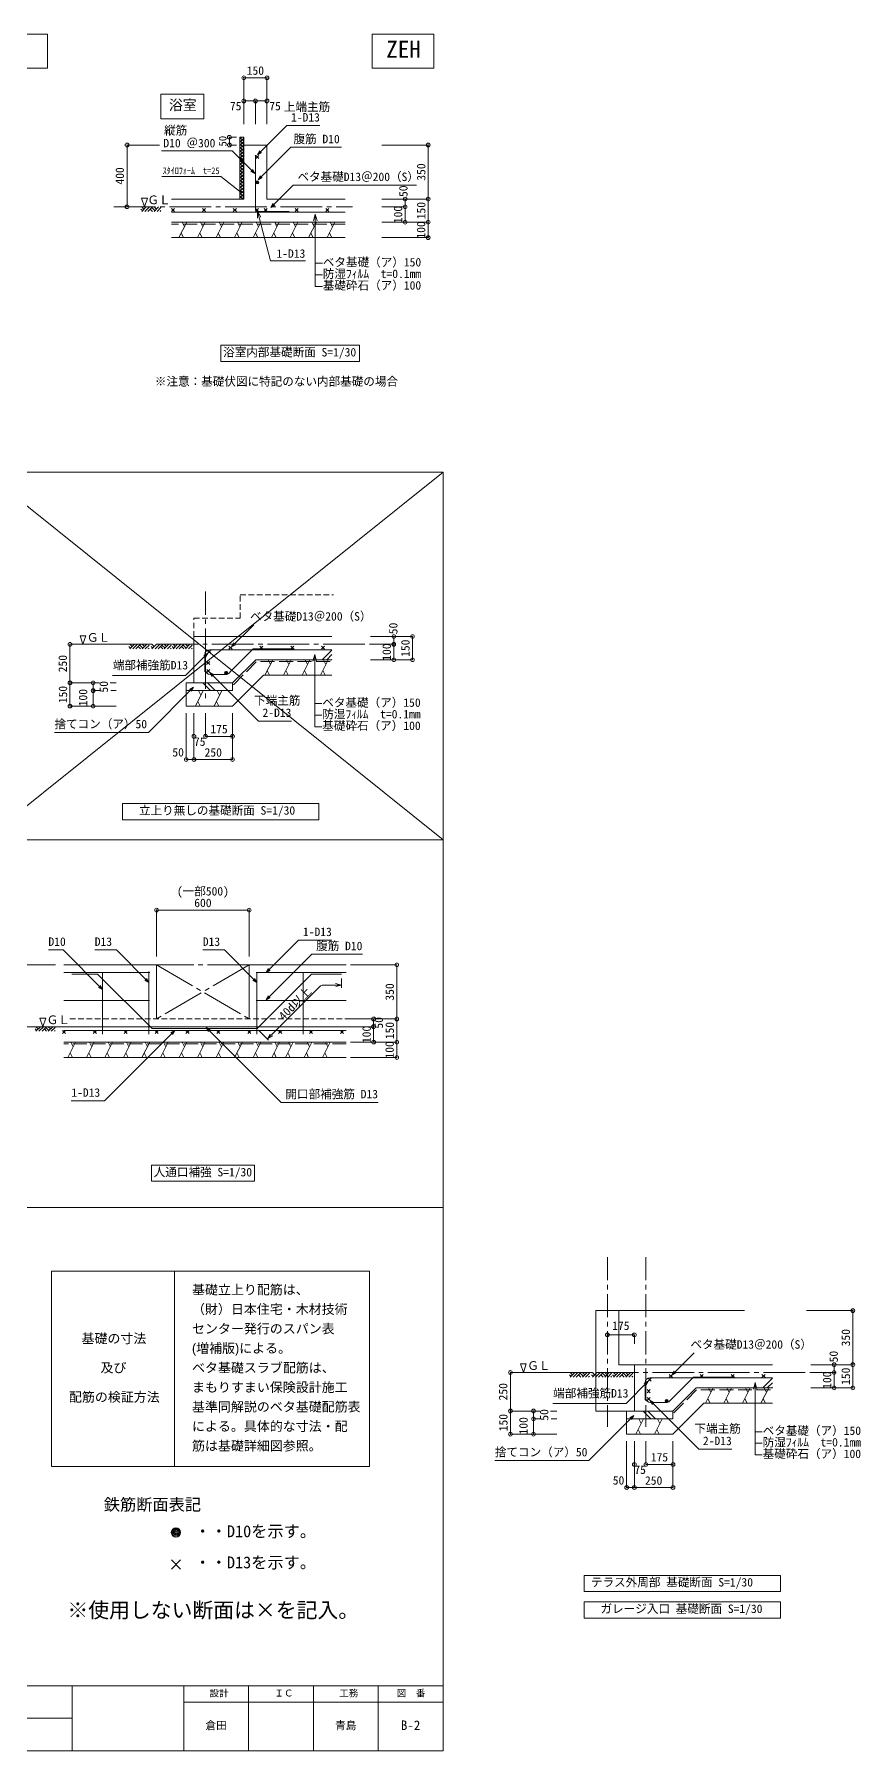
# Model space of a CAD drawing. Units: millimetres at full size, sheet at 1:30. Extents: x -300124 to 8645, y -4140 to 27542.
# Drawn here: x 3293 to 8645, y -4140 to 6975 of the extents above; entities that cross this region are included whole.
import ezdxf
from ezdxf.enums import TextEntityAlignment as Align

# ---------------------------------------------------------------- set-up
doc = ezdxf.new("R2010")
doc.units = ezdxf.units.MM
doc.header["$LTSCALE"] = 30
doc.header["$PDMODE"] = 32
doc.header["$PDSIZE"] = 24
for name, pattern in [('CHAIN1', [8, 5, -1, 1, -1]), ('CHAIN2', [12, 9, -1, 1, -1]), ('DASHED1', [1.8, 1.2, -0.6]), ('DASHED3', [4, 3, -1])]:
    doc.linetypes.add(name, pattern=pattern)
for name, color, linetype, lineweight in [('0-0_敷地線', 4, 'Continuous', 9), ('0-1_文字', 4, 'Continuous', 9), ('0-2_既存建物', 4, 'Continuous', 9), ('0-3_2040', 4, 'Continuous', 9), ('F-F_Layer255', 4, 'Continuous', 9)]:
    doc.layers.add(name, color=color, linetype=linetype, lineweight=lineweight)
doc.layers.add('F-1_Layer241', color=3, linetype='Continuous')
doc.styles.add('ＭＳ ゴシック', font='')
doc.styles.add('ＭＳ Ｐゴシック', font='')
doc.styles.get('ＭＳ ゴシック').set_extended_font_data('MS Gothic')
doc.styles.get('ＭＳ Ｐゴシック').set_extended_font_data('MS PGothic')

msp = doc.modelspace()

# ---------------------------------------------------------------- linework, layer by layer
at = {"layer": '0-0_敷地線'}
for p, q in [((4649.4, 6693.72), (4649.4, 6543.72)), ((4649.4, 6693.72), (4799.4, 6693.72)), ((4799.4, 6693.72), (4799.4, 6543.72)), ((4649.4, 6543.72), (4649.4, 6393.72)), ((4649.4, 6543.72), (4724.4, 6543.72)), ((4724.4, 6543.72), (4724.4, 6393.72)), ((4724.4, 6543.72), (4799.4, 6543.72)), ((4799.4, 6543.72), (4799.4, 6393.72)), ((4738.47, 6195.26), (4927.17, 6383.95)), ((4927.17, 6383.95), (5142.67, 6383.95)), ((3893.09, 6258.52), (4043.09, 6258.52)), ((3893.09, 5858.52), (3893.09, 6258.52)), ((4043.09, 6258.52), (4104.31, 6258.52)), ((4649.4, 6243.52), (4649.4, 6258.52)), ((4649.4, 6258.52), (4799.4, 6258.52)), ((4649.4, 6243.52), (4649.4, 5908.52)), ((4799.4, 6258.52), (4799.4, 6243.52)), ((4799.4, 5908.52), (4799.4, 6243.52)), ((5844.09, 6258.52), (5544.09, 6258.52)), ((5844.09, 5908.52), (5844.09, 6258.52)), ((4116.26, 6220.91), (4574.13, 6220.91)), ((4721.26, 6073.78), (4574.13, 6220.91)), ((4724.4, 5837.68), (4724.4, 6193.52)), ((4747.3, 6170.59), (4727.3, 6190.59)), ((4747.3, 6190.59), (4727.3, 6170.59)), ((4695.28, 6088.78), (4721.26, 6073.78)), ((4721.26, 6073.78), (4706.26, 6099.76)), ((4006.22, 5858.52), (4024.88, 5914.52)), ((4649.4, 5908.52), (4181.02, 5908.52)), ((5306.9, 5908.52), (4799.4, 5908.52)), ((4824.52, 5854.08), (4968.91, 5998.48)), ((4968.91, 5998.48), (5767.09, 5998.48)), ((5694.09, 5908.52), (5544.09, 5908.52)), ((5844.09, 5908.52), (5694.09, 5908.52)), ((5694.09, 5858.52), (5694.09, 5908.52)), ((5844.09, 5758.52), (5844.09, 5908.52)), ((3992.9, 5833.52), (3982.9, 5843.52)), ((4002.9, 5843.52), (3987.9, 5858.52)), ((3987.9, 5828.52), (4017.9, 5858.52)), ((4007.9, 5828.52), (4037.9, 5858.52)), ((4027.9, 5828.52), (4057.9, 5858.52)), ((4057.9, 5828.52), (4042.9, 5843.52)), ((4072.9, 5833.52), (4052.9, 5853.52)), ((4082.9, 5843.52), (4067.9, 5858.52)), ((4067.9, 5828.52), (4097.9, 5858.52)), ((4087.9, 5828.52), (4112.9, 5853.52)), ((4107.9, 5828.52), (4112.9, 5833.52)), ((4181.02, 5847.73), (4201.02, 5827.73)), ((4181.02, 5827.73), (4201.02, 5847.73)), ((4181.35, 5823.52), (5306.9, 5823.52)), ((4381.02, 5847.73), (4401.02, 5827.73)), ((4381.02, 5827.73), (4401.02, 5847.73)), ((4581.02, 5847.73), (4601.02, 5827.73)), ((4581.02, 5827.73), (4601.02, 5847.73)), ((4724.4, 5847.73), (4744.4, 5827.73)), ((4724.4, 5827.73), (4744.4, 5847.73)), ((4734.4, 5827.68), (4942.16, 5827.68)), ((4737.41, 5829.24), (4823.3, 5508.68)), ((4781.02, 5847.73), (4801.02, 5827.73)), ((4781.02, 5827.73), (4801.02, 5847.73)), ((4981.02, 5847.73), (5001.02, 5827.73)), ((4981.02, 5827.73), (5001.02, 5847.73)), ((5112.57, 5811.51), (5112.57, 5343.01)), ((5181.02, 5847.73), (5201.02, 5827.73)), ((5181.02, 5827.73), (5201.02, 5847.73)), ((5694.09, 5858.52), (5544.09, 5858.52)), ((5694.09, 5758.52), (5694.09, 5858.52)), ((4181.35, 5758.52), (4399.4, 5758.52)), ((4229.4, 5658.52), (4279.4, 5758.52)), ((4259.4, 5658.52), (4244.4, 5688.52)), ((4264.4, 5728.52), (4249.4, 5758.52)), ((4349.4, 5658.52), (4399.4, 5758.52)), ((4379.4, 5658.52), (4364.4, 5688.52)), ((4384.4, 5728.52), (4369.4, 5758.52)), ((5306.9, 5758.52), (4399.4, 5758.52)), ((4469.4, 5658.52), (4519.4, 5758.52)), ((4499.4, 5658.52), (4484.4, 5688.52)), ((4504.4, 5728.52), (4489.4, 5758.52)), ((4589.4, 5658.52), (4639.4, 5758.52)), ((4619.4, 5658.52), (4604.4, 5688.52)), ((4624.4, 5728.52), (4609.4, 5758.52)), ((4709.4, 5658.52), (4759.4, 5758.52)), ((4739.4, 5658.52), (4724.4, 5688.52)), ((4744.4, 5728.52), (4729.4, 5758.52)), ((4829.4, 5658.52), (4879.4, 5758.52)), ((4859.4, 5658.52), (4844.4, 5688.52)), ((4864.4, 5728.52), (4849.4, 5758.52)), ((4949.4, 5658.52), (4999.4, 5758.52)), ((4979.4, 5658.52), (4964.4, 5688.52)), ((4984.4, 5728.52), (4969.4, 5758.52)), ((5069.4, 5658.52), (5119.4, 5758.52)), ((5099.4, 5658.52), (5084.4, 5688.52)), ((5104.4, 5728.52), (5089.4, 5758.52)), ((5189.4, 5658.52), (5239.4, 5758.52)), ((5219.4, 5658.52), (5204.4, 5688.52)), ((5224.4, 5728.52), (5209.4, 5758.52)), ((5844.09, 5658.52), (5844.09, 5758.52)), ((4181.35, 5658.52), (5306.9, 5658.52)), ((5844.09, 5658.52), (5544.09, 5658.52)), ((4823.3, 5508.68), (5048.3, 5508.68)), ((5112.57, 5493.01), (5158.07, 5493.01)), ((5112.57, 5418.01), (5158.07, 5418.01)), ((5112.57, 5343.01), (5158.07, 5343.01)), ((4500.52, 4962.52), (4500.52, 4857.52)), ((5398.99, 4962.52), (4500.52, 4962.52)), ((5398.99, 4857.52), (5398.99, 4962.52)), ((4500.52, 4857.52), (5398.99, 4857.52)), ((3864.65, 1993.8), (3864.65, 1888.8)), ((3864.65, 1888.8), (5136.3, 1888.8)), ((4084.68, 1303.65), (4084.68, 1003.65)), ((4084.68, 1303.65), (4684.68, 1303.65)), ((4684.68, 1303.65), (4684.68, 1003.65)), ((3478.42, 1045.48), (3383.92, 1045.48)), ((3734.68, 789.23), (3478.42, 1045.48)), ((3824.42, 1045.48), (3683.92, 1045.48)), ((4034.68, 835.23), (3824.42, 1045.48)), ((4524.42, 1045.48), (4383.92, 1045.48)), ((4734.68, 835.23), (4524.42, 1045.48)), ((4794.18, 898.65), (5004.43, 1108.91)), ((4794.18, 721.76), (5089.93, 1017.51)), ((5004.43, 1108.91), (5219.93, 1108.91)), ((5089.93, 1017.51), (5417.93, 1017.51)), ((3169.99, 948.65), (3429.18, 948.65)), ((4084.68, 948.65), (3483.99, 948.65)), ((3483.99, 898.65), (4040.82, 898.65)), ((3734.68, 898.65), (3734.68, 499.69)), ((4034.68, 906.53), (4034.68, 499.69)), ((4084.68, 598.65), (4084.68, 948.65)), ((5312.86, 948.65), (4684.68, 948.65)), ((4684.68, 598.65), (4684.68, 948.65)), ((4730.51, 898.65), (5312.86, 898.65)), ((4734.68, 902.24), (4734.68, 499.69)), ((5034.68, 898.65), (5034.68, 499.69)), ((5640.36, 948.65), (5340.36, 948.65)), ((5640.36, 598.65), (5640.36, 948.65)), ((3535.67, 888.94), (3702.31, 888.94)), ((5141.34, 808.93), (4801.83, 469.42)), ((5087.91, 888.94), (5282.05, 888.94)), ((5162.55, 817.72), (5281.33, 817.72)), ((5281.33, 817.72), (5243.33, 827.9)), ((5281.33, 817.72), (5244.6, 807.87)), ((5281.33, 860.58), (5281.33, 800.18)), ((3483.99, 717.76), (4038.46, 717.76)), ((4729.09, 717.76), (5312.86, 717.76)), ((3347.49, 548.65), (3366.16, 604.65)), ((5490.36, 598.65), (5340.36, 598.65)), ((5640.36, 598.65), (5490.36, 598.65)), ((5490.36, 548.65), (5490.36, 598.65)), ((5640.36, 448.65), (5640.36, 598.65)), ((3169.99, 548.65), (5340.36, 548.65)), ((3307.49, 523.65), (3297.49, 533.65)), ((3317.49, 533.65), (3302.49, 548.65)), ((3302.49, 518.65), (3332.49, 548.65)), ((3322.49, 518.65), (3352.49, 548.65)), ((3342.49, 518.65), (3372.49, 548.65)), ((3372.49, 518.65), (3357.49, 533.65)), ((3387.49, 523.65), (3367.49, 543.65)), ((3397.49, 533.65), (3382.49, 548.65)), ((3382.49, 518.65), (3412.49, 548.65)), ((3402.49, 518.65), (3427.49, 543.65)), ((3422.49, 518.65), (3427.49, 523.65)), ((3474.68, 523.65), (3494.68, 503.65)), ((3474.68, 503.65), (3494.68, 523.65)), ((3483.99, 524.04), (5312.86, 524.04)), ((3483.99, 448.65), (5312.86, 448.65)), ((3509.99, 348.65), (3559.99, 448.65)), ((3544.99, 418.65), (3529.99, 448.65)), ((3629.99, 348.65), (3679.99, 448.65)), ((3664.99, 418.65), (3649.99, 448.65)), ((3674.68, 503.65), (3694.68, 523.65)), ((3674.68, 523.65), (3694.68, 503.65)), ((4202.68, 523.15), (3747.68, 68.15)), ((3749.99, 348.65), (3799.99, 448.65)), ((3784.99, 418.65), (3769.99, 448.65)), ((3869.99, 348.65), (3919.99, 448.65)), ((3874.68, 523.65), (3894.68, 503.65)), ((3874.68, 503.65), (3894.68, 523.65)), ((3904.99, 418.65), (3889.99, 448.65)), ((3989.99, 348.65), (4039.99, 448.65)), ((4024.99, 418.65), (4009.99, 448.65)), ((4074.68, 523.65), (4094.68, 503.65)), ((4074.68, 503.65), (4094.68, 523.65)), ((4109.99, 348.65), (4159.99, 448.65)), ((4144.99, 418.65), (4129.99, 448.65)), ((4229.99, 348.65), (4279.99, 448.65)), ((4264.99, 418.65), (4249.99, 448.65)), ((4274.68, 503.65), (4294.68, 523.65)), ((4274.68, 523.65), (4294.68, 503.65)), ((4349.99, 348.65), (4399.99, 448.65)), ((4384.99, 418.65), (4369.99, 448.65)), ((4406.38, 542.79), (4891.02, 58.15)), ((4469.99, 348.65), (4519.99, 448.65)), ((4474.68, 523.65), (4494.68, 503.65)), ((4474.68, 503.65), (4494.68, 523.65)), ((4504.99, 418.65), (4489.99, 448.65)), ((4589.99, 348.65), (4639.99, 448.65)), ((4624.99, 418.65), (4609.99, 448.65)), ((4674.68, 503.65), (4694.68, 523.65)), ((4674.68, 523.65), (4694.68, 503.65)), ((4709.99, 348.65), (4759.99, 448.65)), ((4744.99, 418.65), (4729.99, 448.65)), ((4745.08, 526.18), (4810, 461.25)), ((4802.18, 469.08), (4820.37, 500.58)), ((4802.18, 469.08), (4838.36, 489.96)), ((4829.99, 348.65), (4879.99, 448.65)), ((4864.99, 418.65), (4849.99, 448.65)), ((4874.68, 503.65), (4894.68, 523.65)), ((4874.68, 523.65), (4894.68, 503.65)), ((4919.46, 348.65), (4969.46, 448.65)), ((4954.46, 418.65), (4939.46, 448.65)), ((5039.46, 348.65), (5089.46, 448.65)), ((5074.46, 418.65), (5059.46, 448.65)), ((5074.68, 523.65), (5094.68, 503.65)), ((5074.68, 503.65), (5094.68, 523.65)), ((5159.46, 348.65), (5209.46, 448.65)), ((5194.46, 418.65), (5179.46, 448.65)), ((5274.68, 523.65), (5294.68, 503.65)), ((5274.68, 503.65), (5294.68, 523.65)), ((5490.36, 548.65), (5340.36, 548.65)), ((5490.36, 448.65), (5490.36, 548.65)), ((5640.36, 448.65), (5640.36, 348.65)), ((3483.99, 348.65), (5312.86, 348.65)), ((3539.99, 348.65), (3524.99, 378.65)), ((3659.99, 348.65), (3644.99, 378.65)), ((3779.99, 348.65), (3764.99, 378.65)), ((3899.99, 348.65), (3884.99, 378.65)), ((4019.99, 348.65), (4004.99, 378.65)), ((4139.99, 348.65), (4124.99, 378.65)), ((4259.99, 348.65), (4244.99, 378.65)), ((4379.99, 348.65), (4364.99, 378.65)), ((4499.99, 348.65), (4484.99, 378.65)), ((4619.99, 348.65), (4604.99, 378.65)), ((4739.99, 348.65), (4724.99, 378.65)), ((4859.99, 348.65), (4844.99, 378.65)), ((4949.46, 348.65), (4934.46, 378.65)), ((5069.46, 348.65), (5054.46, 378.65)), ((5189.46, 348.65), (5174.46, 378.65)), ((5640.36, 348.65), (5340.36, 348.65)), ((3747.68, 68.15), (3532.18, 68.15)), ((4891.02, 58.15), (5519.02, 58.15)), ((4050.93, -347.35), (4050.93, -452.35)), ((4718.43, -347.35), (4050.93, -347.35)), ((4718.43, -452.35), (4718.43, -347.35)), ((4050.93, -452.35), (4718.43, -452.35)), ((3403, -2299.08), (3403, -1035.19)), ((3403, -1035.19), (5463.18, -1035.19)), ((4200.12, -1035.19), (4200.12, -2299.08)), ((5463.18, -1035.19), (5463.18, -2299.08)), ((5463.18, -2299.08), (3403, -2299.08)), ((4180.07, -2904.45), (4240.07, -2964.45)), ((4180.07, -2964.45), (4240.07, -2904.45)), ((6853.91, -3004.48), (6853.91, -3109.48)), ((6853.91, -3109.48), (8125.56, -3109.48)), ((6853.91, -3176.22), (6853.91, -3281.22)), ((6853.91, -3281.22), (8125.56, -3281.22))]:
    msp.add_line(p, q, dxfattribs=at)
at = {"layer": '0-0_敷地線', "color": 6}
for p, q in [((4555.87, 6308.52), (4555.87, 6258.52)), ((4555.87, 6308.52), (4602.3, 6308.52)), ((4555.87, 6258.52), (4602.3, 6258.52)), ((4624.4, 6308.52), (4624.4, 5908.52)), ((4624.4, 6298.74), (4634.18, 6308.52)), ((4649.4, 6283.19), (4624.4, 6308.19)), ((4624.4, 6277.53), (4649.4, 6302.53)), ((4649.4, 6261.98), (4624.4, 6286.98)), ((4624.4, 6256.32), (4649.4, 6281.32)), ((4649.4, 6240.77), (4624.4, 6265.77)), ((4624.4, 6235.1), (4649.4, 6260.1)), ((4649.4, 6219.55), (4624.4, 6244.55)), ((4624.4, 6213.89), (4649.4, 6238.89)), ((4649.4, 6304.4), (4645.28, 6308.52)), ((4649.4, 6198.34), (4624.4, 6223.34)), ((4624.4, 6192.68), (4649.4, 6217.68)), ((4649.4, 6177.13), (4624.4, 6202.13)), ((4624.4, 6171.46), (4649.4, 6196.46)), ((4649.4, 6155.91), (4624.4, 6180.91)), ((4624.4, 6150.25), (4649.4, 6175.25)), ((4649.4, 6134.7), (4624.4, 6159.7)), ((4624.4, 6129.04), (4649.4, 6154.04)), ((4649.4, 6113.49), (4624.4, 6138.49)), ((4624.4, 6107.82), (4649.4, 6132.82)), ((4649.4, 6092.27), (4624.4, 6117.27)), ((4117.73, 6053.73), (4500.76, 6053.73)), ((4500.76, 6053.73), (4631.97, 5950.5)), ((4624.4, 6086.61), (4649.4, 6111.61)), ((4649.4, 6071.06), (4624.4, 6096.06)), ((4624.4, 6065.4), (4649.4, 6090.4)), ((4649.4, 6049.85), (4624.4, 6074.85)), ((4624.4, 6044.18), (4649.4, 6069.18)), ((4649.4, 6028.63), (4624.4, 6053.63)), ((4624.4, 6022.97), (4649.4, 6047.97)), ((4649.4, 6007.42), (4624.4, 6032.42)), ((4624.4, 6001.76), (4649.4, 6026.76)), ((4649.4, 5986.21), (4624.4, 6011.21)), ((4624.4, 5980.54), (4649.4, 6005.54)), ((4649.4, 5964.99), (4624.4, 5989.99)), ((4624.4, 5959.33), (4649.4, 5984.33)), ((4649.4, 5943.78), (4624.4, 5968.78)), ((4624.4, 5938.12), (4649.4, 5963.12)), ((4649.4, 5922.57), (4624.4, 5947.57)), ((4624.4, 5916.9), (4649.4, 5941.9)), ((4642.23, 5908.52), (4624.4, 5926.35)), ((4637.23, 5908.52), (4649.4, 5920.69))]:
    msp.add_line(p, q, dxfattribs=at)
at = {"layer": '0-0_敷地線', "linetype": 'CHAIN2'}
for p, q in [((3807.84, 5858.52), (5352.4, 5858.52)), ((4684.68, 948.65), (4084.68, 598.65)), ((4084.68, 948.65), (4684.68, 598.65)), ((4684.68, 948.65), (4084.68, 948.65))]:
    msp.add_line(p, q, dxfattribs=at)
at = {"layer": '0-0_敷地線', "linetype": 'DASHED3'}
for p, q in [((5306.9, 5746.52), (4181.35, 5746.52)), ((5312.86, 436.65), (3483.99, 436.65))]:
    msp.add_line(p, q, dxfattribs=at)
at = {"layer": '0-0_敷地線', "linetype": 'DASHED1'}
msp.add_line((5340.36, 598.65), (3508.52, 598.65), dxfattribs=at)
at = {"layer": '0-0_敷地線', "color": 3}
for points in [[(2977.91, 6975.28), (3377.23, 6975.28), (3377.23, 6756.77), (2977.91, 6756.77)], [(5481.58, 6975.28), (5880.9, 6975.28), (5880.9, 6756.77), (5481.58, 6756.77)]]:
    msp.add_lwpolyline(points, close=True, dxfattribs=at)
at = {"layer": '0-0_敷地線'}
msp.add_lwpolyline([(4112.66, 6587.17), (4391.3, 6587.17), (4391.3, 6427.5), (4112.66, 6427.5)], close=True, dxfattribs=at)
at = {"layer": '0-0_敷地線', "color": 6}
msp.add_lwpolyline([(4624.4, 6308.52), (4649.4, 6308.52), (4649.4, 6258.52)], dxfattribs=at)
at = {"layer": '0-0_敷地線'}
for points in [[(4742.93, 6033.2), (4953.19, 6243.46), (5281.19, 6243.46)], [(4764.45, 6210.26), (4738.47, 6195.26), (4753.47, 6221.24)], [(4768.91, 6048.2), (4742.93, 6033.2), (4757.93, 6059.19)], [(4006.22, 5858.52), (3987.55, 5914.52), (4024.88, 5914.52)], [(4737.41, 5784.24), (4737.41, 5829.24), (4759.91, 5790.27)], [(4850.5, 5869.08), (4824.52, 5854.08), (4839.52, 5880.06)], [(5100.92, 5768.05), (5112.57, 5811.51), (5124.22, 5768.05)], [(5844.09, 5758.52), (5694.09, 5758.52), (5544.09, 5758.52)], [(5136.3, 1888.8), (5136.3, 1993.8), (3864.65, 1993.8)], [(4820.16, 913.65), (4794.18, 898.65), (4809.18, 924.63)], [(3702.31, 888.94), (4054.78, 536.46), (4735.43, 536.46), (5087.91, 888.94)], [(3708.69, 804.23), (3734.68, 789.23), (3719.68, 815.21)], [(4008.69, 850.23), (4034.68, 835.23), (4019.68, 861.21)], [(4708.69, 850.23), (4734.68, 835.23), (4719.68, 861.21)], [(4820.16, 736.76), (4794.18, 721.76), (4809.18, 747.74)], [(3347.49, 548.65), (3328.82, 604.65), (3366.16, 604.65)], [(4176.69, 508.15), (4202.68, 523.15), (4187.68, 497.17)], [(4421.38, 516.81), (4406.38, 542.79), (4432.36, 527.79)], [(5640.36, 448.65), (5490.36, 448.65), (5340.36, 448.65)], [(8125.56, -3109.48), (8125.56, -3004.48), (6853.91, -3004.48)], [(8125.56, -3281.22), (8125.56, -3176.22), (6853.91, -3176.22)]]:
    msp.add_lwpolyline(points, dxfattribs=at)
for centre, radius in [((4736.23, 6016.71), 10), ((4736.23, 6016.71), 8), ((4736.23, 6016.71), 6), ((4736.23, 6016.71), 4), ((4736.23, 6016.71), 2), ((4209.87, -2726.51), 30), ((4209.87, -2726.51), 24), ((4209.87, -2726.51), 18), ((4209.87, -2726.51), 12), ((4209.87, -2726.51), 6)]:
    msp.add_circle(centre, radius, dxfattribs=at)
for centre, radius, start, end in [((4734.4, 5837.68), 10, 180, 270), ((5162.55, 787.72), 30, 90, 135)]:
    msp.add_arc(centre, radius, start, end, dxfattribs=at)
for p in [(4649.4, 6693.72), (4799.4, 6693.72), (4649.4, 6543.72), (4724.4, 6543.72), (4799.4, 6543.72), (3893.09, 6258.52), (5844.09, 6258.52), (5694.09, 5908.52), (5844.09, 5908.52), (3893.09, 5858.52), (5694.09, 5858.52), (5694.09, 5858.52), (5694.09, 5758.52), (5844.09, 5758.52), (5844.09, 5758.52), (5844.09, 5658.52), (4084.68, 1303.65), (4684.68, 1303.65), (5640.36, 948.65), (5490.36, 598.65), (5490.36, 548.65), (5490.36, 548.65), (5640.36, 598.65), (5490.36, 448.65), (5640.36, 448.65), (5640.36, 348.65)]:
    msp.add_point(p, dxfattribs=at)
at = {"layer": '0-0_敷地線', "color": 6}
for p in [(4555.87, 6308.52), (4555.87, 6258.52)]:
    msp.add_point(p, dxfattribs=at)
at = {"layer": '0-1_文字', "linetype": 'CHAIN1'}
for p, q in [((4401.64, 3366.5), (4401.64, 2672.55)), ((7004.09, -943.46), (7004.09, -2042.72)), ((7254.09, -943.46), (7254.09, -2042.72))]:
    msp.add_line(p, q, dxfattribs=at)
at = {"layer": '0-1_文字', "linetype": 'DASHED1'}
for p, q in [((4626.64, 3344.84), (5229.64, 3344.84)), ((4626.64, 3194.84), (4626.64, 3344.84)), ((4326.64, 3194.84), (4626.64, 3194.84)), ((4326.64, 3074.84), (4326.64, 3194.84))]:
    msp.add_line(p, q, dxfattribs=at)
at = {"layer": '0-1_文字'}
for p, q in [((3523.56, 2774.84), (3523.56, 3024.84)), ((3589, 3080.84), (3626.33, 3080.84)), ((3607.66, 3024.84), (3589, 3080.84)), ((3606.15, 3024.84), (3608.53, 3024.84)), ((3607.66, 3024.84), (3626.33, 3080.84)), ((3915.57, 2999.84), (3905.57, 3009.84)), ((3910.57, 2994.84), (3940.57, 3024.84)), ((3925.57, 3009.84), (3910.57, 3024.84)), ((3930.57, 2994.84), (3960.57, 3024.84)), ((3950.57, 2994.84), (3980.57, 3024.84)), ((3980.57, 2994.84), (3965.57, 3009.84)), ((3995.57, 2999.84), (3975.57, 3019.84)), ((3990.57, 2994.84), (4020.57, 3024.84)), ((4005.57, 3009.84), (3990.57, 3024.84)), ((4010.57, 2994.84), (4035.57, 3019.84)), ((4059.44, 2999.84), (4049.44, 3009.84)), ((4054.44, 2994.84), (4084.44, 3024.84)), ((4069.44, 3009.84), (4054.44, 3024.84)), ((4074.44, 2994.84), (4104.44, 3024.84)), ((4094.44, 2994.84), (4124.44, 3024.84)), ((4124.44, 2994.84), (4109.44, 3009.84)), ((4139.44, 2999.84), (4119.44, 3019.84)), ((4134.44, 2994.84), (4164.44, 3024.84)), ((4149.44, 3009.84), (4134.44, 3024.84)), ((4154.44, 2994.84), (4179.44, 3019.84)), ((4195.89, 2999.84), (4185.89, 3009.84)), ((4190.89, 2994.84), (4220.89, 3024.84)), ((4205.89, 3009.84), (4190.89, 3024.84)), ((4210.89, 2994.84), (4240.89, 3024.84)), ((4230.89, 2994.84), (4260.89, 3024.84)), ((4260.89, 2994.84), (4245.89, 3009.84)), ((4275.89, 2999.84), (4255.89, 3019.84)), ((4270.89, 2994.84), (4300.89, 3024.84)), ((4285.89, 3009.84), (4270.89, 3024.84)), ((4290.89, 2994.84), (4315.89, 3019.84)), ((4326.64, 3074.84), (4326.64, 2774.84)), ((5220.64, 3074.84), (4326.64, 3074.84)), ((4401.64, 2859.84), (4401.64, 3003.03)), ((4553.06, 2992.43), (4573.06, 3012.43)), ((4553.06, 3012.43), (4573.06, 2992.43)), ((4570.4, 3007.59), (4585.4, 3033.57)), ((4753.06, 2992.43), (4773.06, 3012.43)), ((4753.06, 3012.43), (4773.06, 2992.43)), ((4953.06, 2992.43), (4973.06, 3012.43)), ((4953.06, 3012.43), (4973.06, 2992.43)), ((5153.06, 2992.43), (5173.06, 3012.43)), ((5153.06, 3012.43), (5173.06, 2992.43)), ((5620.48, 3074.84), (5470.48, 3074.84)), ((5620.48, 3024.84), (5470.48, 3024.84)), ((5620.48, 3024.84), (5470.48, 3024.84)), ((5741.84, 3074.84), (5591.84, 3074.84)), ((5741.84, 3074.84), (5591.84, 3074.84)), ((5620.48, 3024.84), (5620.48, 3074.84)), ((5620.48, 2924.84), (5620.48, 3024.84)), ((5741.84, 2924.84), (5741.84, 3074.84)), ((4030.57, 2994.84), (4035.57, 2999.84)), ((4174.44, 2994.84), (4179.44, 2999.84)), ((4416.86, 2967.33), (4272.46, 2822.93)), ((4310.89, 2994.84), (4315.89, 2999.84)), ((4396.82, 2959.84), (4396.82, 2847.08)), ((4428.51, 2893.68), (4408.51, 2913.68)), ((4428.51, 2913.68), (4408.51, 2893.68)), ((4435.87, 2967.34), (4415.87, 2987.34)), ((4435.87, 2987.34), (4415.87, 2967.34)), ((4426.82, 2989.84), (4526.64, 2989.84)), ((4526.64, 2989.84), (5220.64, 2989.84)), ((4726.64, 2924.84), (5220.64, 2924.84)), ((4786.64, 2824.84), (4836.64, 2924.84)), ((4821.64, 2894.84), (4806.64, 2924.84)), ((4906.64, 2824.84), (4956.64, 2924.84)), ((4941.64, 2894.84), (4926.64, 2924.84)), ((5026.64, 2824.84), (5076.64, 2924.84)), ((5061.64, 2894.84), (5046.64, 2924.84)), ((5109.12, 2959.62), (5109.12, 2491.12)), ((5146.64, 2824.84), (5196.64, 2924.84)), ((5157.71, 2924.84), (5220.64, 2987.77)), ((5181.64, 2894.84), (5166.64, 2924.84)), ((5187.4, 2924.84), (5220.64, 2958.07)), ((5217.1, 2924.84), (5220.64, 2928.38)), ((5620.48, 2924.84), (5470.48, 2924.84)), ((5741.84, 2924.84), (5591.84, 2924.84)), ((4272.46, 2822.93), (3798.17, 2822.93)), ((4409.5, 2862.01), (4429.5, 2842.01)), ((4409.5, 2842.01), (4429.5, 2862.01)), ((4429.67, 2842.32), (4455.65, 2827.32)), ((4444.67, 2816.33), (4429.67, 2842.32)), ((4429.67, 2842.32), (4744.34, 2527.65)), ((4534.22, 2829.84), (4431.64, 2829.84)), ((4776.64, 2824.84), (5220.64, 2824.84)), ((4816.64, 2824.84), (4801.64, 2854.84)), ((4936.64, 2824.84), (4921.64, 2854.84)), ((5056.64, 2824.84), (5041.64, 2854.84)), ((5176.64, 2824.84), (5161.64, 2854.84)), ((3523.56, 2774.84), (3673.56, 2774.84)), ((3523.56, 2624.84), (3523.56, 2774.84)), ((3523.56, 2774.84), (3673.56, 2774.84)), ((3673.56, 2724.84), (3673.56, 2774.84)), ((3673.56, 2774.84), (3705.23, 2774.84)), ((3673.56, 2774.84), (3714.33, 2774.84)), ((3673.56, 2624.84), (3673.56, 2724.84)), ((3673.56, 2724.84), (3705.23, 2724.84)), ((3673.56, 2724.84), (3714.33, 2724.84)), ((3783.84, 2774.84), (3823.56, 2774.84)), ((3787.73, 2774.84), (3823.56, 2774.84)), ((3787.73, 2724.84), (3823.56, 2724.84)), ((3787.73, 2724.84), (3823.56, 2724.84)), ((4323.66, 2746.76), (4031.61, 2454.7)), ((4336.64, 2624.84), (4386.64, 2724.84)), ((4371.64, 2694.84), (4356.64, 2724.84)), ((4383.97, 2774.84), (4433.97, 2724.84)), ((4413.67, 2774.84), (4463.67, 2724.84)), ((4456.64, 2624.84), (4506.64, 2724.84)), ((4491.64, 2694.84), (4476.64, 2724.84)), ((4576.64, 2774.84), (4576.64, 2724.84)), ((3523.56, 2624.84), (3673.56, 2624.84)), ((3673.56, 2624.84), (3823.56, 2624.84)), ((4276.64, 2278.84), (4276.64, 2578.84)), ((4326.64, 2428.84), (4326.64, 2578.84)), ((4366.64, 2624.84), (4351.64, 2654.84)), ((4401.64, 2428.84), (4401.64, 2578.84)), ((4401.64, 2428.84), (4401.64, 2578.84)), ((4486.64, 2624.84), (4471.64, 2654.84)), ((4576.64, 2428.84), (4576.64, 2578.84)), ((5109.12, 2641.12), (5154.62, 2641.12)), ((5109.12, 2566.12), (5154.62, 2566.12)), ((4031.61, 2454.7), (3422.93, 2454.7)), ((4744.34, 2527.65), (4958.06, 2527.65)), ((5109.12, 2491.12), (5154.62, 2491.12)), ((4326.64, 2278.84), (4326.64, 2428.84)), ((4326.64, 2278.84), (4326.64, 2428.84)), ((4326.64, 2278.84), (4326.64, 2428.84)), ((4401.64, 2428.84), (4576.64, 2428.84)), ((4576.64, 2278.84), (4576.64, 2428.84)), ((4326.64, 2278.84), (4276.64, 2278.84)), ((4326.64, 2278.84), (4576.64, 2278.84)), ((8594.3, -1290.43), (8294.3, -1290.43)), ((8594.3, -1640.43), (8594.3, -1290.43)), ((6441.46, -1634.43), (6478.79, -1634.43)), ((6460.12, -1690.43), (6441.46, -1634.43)), ((6460.12, -1690.43), (6478.79, -1634.43)), ((7179.09, -1640.43), (7179.09, -1940.43)), ((8073.09, -1640.43), (7179.09, -1640.43)), ((8472.94, -1640.43), (8322.94, -1640.43)), ((8594.3, -1640.43), (8444.3, -1640.43)), ((8594.3, -1640.43), (8444.3, -1640.43)), ((8472.94, -1690.43), (8472.94, -1640.43)), ((8594.3, -1790.43), (8594.3, -1640.43)), ((6376.02, -1940.43), (6376.02, -1690.43)), ((6458.61, -1690.43), (6460.99, -1690.43)), ((6768.03, -1715.43), (6758.03, -1705.43)), ((6763.03, -1720.43), (6793.03, -1690.43)), ((6778.03, -1705.43), (6763.03, -1690.43)), ((6783.03, -1720.43), (6813.03, -1690.43)), ((6803.03, -1720.43), (6833.03, -1690.43)), ((6833.03, -1720.43), (6818.03, -1705.43)), ((6848.03, -1715.43), (6828.03, -1695.43)), ((6843.03, -1720.43), (6873.03, -1690.43)), ((6858.03, -1705.43), (6843.03, -1690.43)), ((6863.03, -1720.43), (6888.03, -1695.43)), ((6883.03, -1720.43), (6888.03, -1715.43)), ((6911.9, -1715.43), (6901.9, -1705.43)), ((6906.9, -1720.43), (6936.9, -1690.43)), ((6921.9, -1705.43), (6906.9, -1690.43)), ((6926.9, -1720.43), (6956.9, -1690.43)), ((6946.9, -1720.43), (6976.9, -1690.43)), ((6976.9, -1720.43), (6961.9, -1705.43)), ((6991.9, -1715.43), (6971.9, -1695.43)), ((6986.9, -1720.43), (7016.9, -1690.43)), ((7001.9, -1705.43), (6986.9, -1690.43)), ((7006.9, -1720.43), (7031.9, -1695.43)), ((7026.9, -1720.43), (7031.9, -1715.43)), ((7048.35, -1715.43), (7038.35, -1705.43)), ((7043.35, -1720.43), (7073.35, -1690.43)), ((7058.35, -1705.43), (7043.35, -1690.43)), ((7063.35, -1720.43), (7093.35, -1690.43)), ((7083.35, -1720.43), (7113.35, -1690.43)), ((7113.35, -1720.43), (7098.35, -1705.43)), ((7128.35, -1715.43), (7108.35, -1695.43)), ((7123.35, -1720.43), (7153.35, -1690.43)), ((7138.35, -1705.43), (7123.35, -1690.43)), ((7269.31, -1747.94), (7124.92, -1892.33)), ((7143.35, -1720.43), (7168.35, -1695.43)), ((7163.35, -1720.43), (7168.35, -1715.43)), ((7249.28, -1755.43), (7249.28, -1868.18)), ((7254.09, -1855.43), (7254.09, -1712.24)), ((7288.33, -1747.93), (7268.33, -1727.93)), ((7288.33, -1727.93), (7268.33, -1747.93)), ((7279.28, -1725.43), (7379.09, -1725.43)), ((7379.09, -1725.43), (8073.09, -1725.43)), ((7405.52, -1722.84), (7425.52, -1702.84)), ((7405.52, -1702.84), (7425.52, -1722.84)), ((7422.86, -1707.68), (7437.86, -1681.7)), ((7605.52, -1722.84), (7625.52, -1702.84)), ((7605.52, -1702.84), (7625.52, -1722.84)), ((7805.52, -1722.84), (7825.52, -1702.84)), ((7805.52, -1702.84), (7825.52, -1722.84)), ((7961.58, -1755.64), (7961.58, -2224.14)), ((8005.52, -1722.84), (8025.52, -1702.84)), ((8005.52, -1702.84), (8025.52, -1722.84)), ((8010.16, -1790.43), (8073.09, -1727.49)), ((8039.86, -1790.43), (8073.09, -1757.19)), ((8472.94, -1690.43), (8322.94, -1690.43)), ((8472.94, -1690.43), (8322.94, -1690.43)), ((8472.94, -1790.43), (8472.94, -1690.43)), ((7280.97, -1821.58), (7260.97, -1801.58)), ((7280.97, -1801.58), (7260.97, -1821.58)), ((7261.96, -1853.26), (7281.96, -1873.26)), ((7261.96, -1873.26), (7281.96, -1853.26)), ((7282.13, -1872.95), (7308.11, -1887.95)), ((7297.13, -1898.93), (7282.13, -1872.95)), ((7282.13, -1872.95), (7596.79, -2187.62)), ((7386.67, -1885.43), (7284.09, -1885.43)), ((7579.09, -1790.43), (8073.09, -1790.43)), ((7639.09, -1890.43), (7689.09, -1790.43)), ((7669.09, -1890.43), (7654.09, -1860.43)), ((7674.09, -1820.43), (7659.09, -1790.43)), ((7759.09, -1890.43), (7809.09, -1790.43)), ((7789.09, -1890.43), (7774.09, -1860.43)), ((7794.09, -1820.43), (7779.09, -1790.43)), ((7879.09, -1890.43), (7929.09, -1790.43)), ((7909.09, -1890.43), (7894.09, -1860.43)), ((7914.09, -1820.43), (7899.09, -1790.43)), ((7999.09, -1890.43), (8049.09, -1790.43)), ((8029.09, -1890.43), (8014.09, -1860.43)), ((8034.09, -1820.43), (8019.09, -1790.43)), ((8069.56, -1790.43), (8073.09, -1786.89)), ((8472.94, -1790.43), (8322.94, -1790.43)), ((8594.3, -1790.43), (8444.3, -1790.43)), ((6376.02, -1940.43), (6526.02, -1940.43)), ((6376.02, -2090.43), (6376.02, -1940.43)), ((6376.02, -1940.43), (6526.02, -1940.43)), ((6526.02, -1990.43), (6526.02, -1940.43)), ((6526.02, -1940.43), (6557.69, -1940.43)), ((6526.02, -1940.43), (6566.79, -1940.43)), ((6526.02, -2090.43), (6526.02, -1990.43)), ((6526.02, -1990.43), (6557.69, -1990.43)), ((6526.02, -1990.43), (6566.79, -1990.43)), ((6636.3, -1940.43), (6676.02, -1940.43)), ((6640.19, -1940.43), (6676.02, -1940.43)), ((6640.19, -1990.43), (6676.02, -1990.43)), ((6640.19, -1990.43), (6676.02, -1990.43)), ((7124.92, -1892.33), (6650.63, -1892.33)), ((7176.12, -1968.51), (6884.06, -2260.56)), ((7189.09, -2090.43), (7239.09, -1990.43)), ((7224.09, -2020.43), (7209.09, -1990.43)), ((7236.43, -1940.43), (7286.43, -1990.43)), ((7266.13, -1940.43), (7316.13, -1990.43)), ((7309.09, -2090.43), (7359.09, -1990.43)), ((7344.09, -2020.43), (7329.09, -1990.43)), ((7429.09, -1940.43), (7429.09, -1990.43)), ((7629.09, -1890.43), (8073.09, -1890.43)), ((6376.02, -2090.43), (6526.02, -2090.43)), ((6526.02, -2090.43), (6676.02, -2090.43)), ((7219.09, -2090.43), (7204.09, -2060.43)), ((7339.09, -2090.43), (7324.09, -2060.43)), ((7961.58, -2074.14), (8007.08, -2074.14)), ((7129.09, -2436.43), (7129.09, -2136.43)), ((7179.09, -2286.43), (7179.09, -2136.43)), ((7254.09, -2286.43), (7254.09, -2136.43)), ((7254.09, -2286.43), (7254.09, -2136.43)), ((7429.09, -2286.43), (7429.09, -2136.43)), ((7596.79, -2187.62), (7810.52, -2187.62)), ((7961.58, -2149.14), (8007.08, -2149.14)), ((6884.06, -2260.56), (6275.39, -2260.56)), ((7179.09, -2436.43), (7179.09, -2286.43)), ((7179.09, -2436.43), (7179.09, -2286.43)), ((7179.09, -2436.43), (7179.09, -2286.43)), ((7254.09, -2286.43), (7429.09, -2286.43)), ((7429.09, -2436.43), (7429.09, -2286.43)), ((7961.58, -2224.14), (8007.08, -2224.14)), ((7179.09, -2436.43), (7129.09, -2436.43)), ((7179.09, -2436.43), (7429.09, -2436.43))]:
    msp.add_line(p, q, dxfattribs=at)
at = {"layer": '0-1_文字', "linetype": 'CHAIN2'}
for p, q in [((4083.14, 3024.84), (5626.58, 3024.84)), ((6935.59, -1690.43), (8479.03, -1690.43))]:
    msp.add_line(p, q, dxfattribs=at)
at = {"layer": '0-1_文字', "linetype": 'DASHED3'}
for p, q in [((4581.61, 2762.84), (4731.61, 2912.84)), ((5208.21, 2912.84), (4731.61, 2912.84)), ((7434.06, -1952.43), (7584.06, -1802.43)), ((8060.67, -1802.43), (7584.06, -1802.43))]:
    msp.add_line(p, q, dxfattribs=at)
at = {"layer": '0-1_文字'}
for points in [[(4596.38, 3022.59), (4570.4, 3007.59), (4714.79, 3151.98)], [(3523.56, 3024.84), (3671.18, 3024.84), (4055.64, 3024.84)], [(4326.64, 2774.84), (4576.64, 2774.84), (4726.64, 2924.84)], [(4390.88, 2952.33), (4416.86, 2967.33), (4401.86, 2941.34)], [(4553.89, 2838.63), (4564.2, 2848.94), (4709.98, 2994.71), (4976.55, 2994.71)], [(5097.48, 2916.16), (5109.12, 2959.62), (5120.77, 2916.16)], [(4776.64, 2824.84), (4576.64, 2624.84), (4276.64, 2624.84)], [(4276.64, 2724.84), (4276.64, 2774.84), (4576.64, 2774.84)], [(4276.64, 2624.84), (4276.64, 2724.84), (4576.64, 2724.84)], [(4297.68, 2731.76), (4323.66, 2746.76), (4308.66, 2720.78)], [(7448.84, -1692.68), (7422.86, -1707.68), (7567.25, -1563.29)], [(6376.02, -1690.43), (6523.64, -1690.43), (6908.09, -1690.43)], [(7243.33, -1762.94), (7269.31, -1747.94), (7254.31, -1773.92)], [(7406.35, -1876.64), (7416.66, -1866.33), (7562.43, -1720.55), (7829.01, -1720.55)], [(7949.93, -1799.11), (7961.58, -1755.64), (7973.23, -1799.11)], [(7179.09, -1940.43), (7429.09, -1940.43), (7579.09, -1790.43)], [(7629.09, -1890.43), (7429.09, -2090.43), (7129.09, -2090.43)], [(7129.09, -1990.43), (7129.09, -1940.43), (7429.09, -1940.43)], [(7129.09, -2090.43), (7129.09, -1990.43), (7429.09, -1990.43)], [(7150.14, -1983.51), (7176.12, -1968.51), (7161.12, -1994.49)]]:
    msp.add_lwpolyline(points, dxfattribs=at)
for centre, radius in [((4535.1, 2839.84), 10), ((4535.1, 2839.84), 8), ((4535.1, 2839.84), 6), ((4535.1, 2839.84), 4), ((4535.1, 2839.84), 2), ((7387.56, -1875.43), 10), ((7387.56, -1875.43), 8), ((7387.56, -1875.43), 6), ((7387.56, -1875.43), 4), ((7387.56, -1875.43), 2)]:
    msp.add_circle(centre, radius, dxfattribs=at)
for centre, start, end in [((4426.82, 2959.84), 90, 180), ((4431.64, 2859.84), 180, 270), ((4532.68, 2859.84), 270, 315), ((7279.28, -1755.43), 90, 180), ((7284.09, -1855.43), 180, 270), ((7385.13, -1855.43), 270, 315)]:
    msp.add_arc(centre, 30, start, end, dxfattribs=at)
for p in [(3523.56, 3024.84), (5620.48, 3074.84), (5620.48, 3024.84), (5620.48, 3024.84), (5741.84, 3074.84), (5620.48, 2924.84), (5741.84, 2924.84), (3523.56, 2774.84), (3673.56, 2774.84), (3673.56, 2724.84), (3523.56, 2624.84), (3673.56, 2624.84), (4326.64, 2428.84), (4401.64, 2428.84), (4576.64, 2428.84), (4276.64, 2278.84), (4326.64, 2278.84), (4576.64, 2278.84), (8594.3, -1290.43), (8472.94, -1640.43), (8594.3, -1640.43), (6376.02, -1690.43), (8472.94, -1690.43), (8472.94, -1690.43), (8472.94, -1790.43), (8594.3, -1790.43), (6376.02, -1940.43), (6526.02, -1940.43), (6526.02, -1990.43), (6376.02, -2090.43), (6526.02, -2090.43), (7179.09, -2286.43), (7254.09, -2286.43), (7429.09, -2286.43), (7129.09, -2436.43), (7179.09, -2436.43), (7429.09, -2436.43)]:
    msp.add_point(p, dxfattribs=at)
at = {"layer": '0-2_既存建物'}
for p, q in [((6929.09, -1290.43), (6929.09, -1940.43)), ((6929.09, -1290.43), (7892.39, -1290.43)), ((7079.09, -1290.43), (7079.09, -1640.43)), ((7179.09, -1640.43), (7079.09, -1640.43)), ((7129.09, -1940.43), (6929.09, -1940.43))]:
    msp.add_line(p, q, dxfattribs=at)
at = {"layer": '0-3_2040'}
for p, q in [((7179.09, -1447.19), (7004.09, -1447.19)), ((7004.09, -1447.19), (7004.09, -1506.28)), ((7179.09, -1447.19), (7179.09, -1506.28))]:
    msp.add_line(p, q, dxfattribs=at)
for p in [(7004.09, -1447.19), (7179.09, -1447.19)]:
    msp.add_point(p, dxfattribs=at)
at = {"layer": 'F-F_Layer255'}
for p, q in [((-5940, 4140), (5940, 4140)), ((2970, 4140), (5940, 1759.12)), ((2970, 1759.12), (5940, 4140)), ((5940, 4140), (5940, -4140)), ((-5940, 1759.12), (5940, 1759.12)), ((-5940, -621.77), (5940, -621.77)), ((-5940, -3720), (5940, -3720)), ((3538.47, -3720), (3538.47, -4140)), ((4260, -3720), (4260, -4140)), ((4680, -3720), (4680, -4140)), ((4680, -3720), (4680, -4140)), ((5100, -3720), (5100, -4140)), ((5520, -3720), (5520, -4140)), ((4260, -3825), (5940, -3825)), ((960, -3930), (3538.47, -3930)), ((-5940, -4140), (5940, -4140))]:
    msp.add_line(p, q, dxfattribs=at)

# ---------------------------------------------------------------- texts
at = {"layer": '0-0_敷地線'}
for s, height, style, p in [('150', 54.99, 'ＭＳ ゴシック', (4668.15, 6696.72)), ('浴室', 65.98, 'ＭＳ ゴシック', (4164.52, 6464.75)), ('75', 54.99, 'ＭＳ ゴシック', (4559.4, 6466.52)), ('75', 54.99, 'ＭＳ ゴシック', (4814.4, 6466.52)), ('上端主筋', 54.99, 'ＭＳ ゴシック', (4908.74, 6461.55)), ('1-D13', 54.99, 'ＭＳ ゴシック', (4955.17, 6393.95)), ('縦筋', 54.99, 'ＭＳ ゴシック', (4133.1, 6309.39)), ('D10 ＠300', 54.99, 'ＭＳ ゴシック', (4128.31, 6226.71)), ('腹筋 D10', 54.99, 'ＭＳ ゴシック', (4971.19, 6253.46)), ('ベタ基礎D13＠200（S）', 54.99, 'ＭＳ ゴシック', (4996.91, 6008.48)), ('ＧＬ', 54.99, 'ＭＳ ゴシック', (4024.91, 5858.52)), ('1-D13', 54.99, 'ＭＳ ゴシック', (4860.8, 5511.68)), ('ベタ基礎（ア）150', 54.99, 'ＭＳ ゴシック', (5161.07, 5455.51)), ('防湿ﾌｨﾙﾑ\u3000t=0.1mm', 54.99, 'ＭＳ ゴシック', (5161.07, 5380.51)), ('基礎砕石（ア）100', 54.99, 'ＭＳ ゴシック', (5161.07, 5305.51)), ('浴室内部基礎断面 S=1/30', 54.99, 'ＭＳ ゴシック', (4515.52, 4872.52)), ('※注意：基礎伏図に特記のない内部基礎の場合', 54.99, 'ＭＳ ゴシック', (4073.34, 4683.37)), ('立上り無しの基礎断面 S=1/30', 54.99, 'ＭＳ ゴシック', (3970.28, 1904.96)), ('(一部500)', 54.99, 'ＭＳ ゴシック', (4215.93, 1381.65)), ('600', 54.99, 'ＭＳ ゴシック', (4328.43, 1306.65)), ('D10', 54.99, 'ＭＳ ゴシック', (3383.92, 1055.48)), ('D13', 54.99, 'ＭＳ ゴシック', (3683.92, 1055.48)), ('D13', 54.99, 'ＭＳ ゴシック', (4383.92, 1055.48)), ('1-D13', 54.99, 'ＭＳ ゴシック', (5032.43, 1118.91)), ('腹筋 D10', 54.99, 'ＭＳ ゴシック', (5117.93, 1027.51)), ('ＧＬ', 54.99, 'ＭＳ ゴシック', (3372.49, 548.65)), ('1-D13', 54.99, 'ＭＳ ゴシック', (3532.18, 78.15)), ('開口部補強筋 D13', 54.99, 'ＭＳ ゴシック', (4919.02, 68.15)), ('人通口補強 S=1/30', 54.99, 'ＭＳ ゴシック', (4065.93, -437.35)), ('基礎立上り配筋は、', 61.58, 'ＭＳ Ｐゴシック', (4313.87, -1203.58)), ('（財）日本住宅・木材技術', 61.58, 'ＭＳ Ｐゴシック', (4313.87, -1329.97)), ('基礎の寸法', 61.58, 'ＭＳ Ｐゴシック', (3598.12, -1519.55)), ('センター発行のスパン表', 61.58, 'ＭＳ Ｐゴシック', (4313.87, -1456.36)), ('(増補版)による。', 61.58, 'ＭＳ Ｐゴシック', (4313.87, -1582.75)), ('及び', 61.58, 'ＭＳ Ｐゴシック', (3721.5, -1709.13)), ('ベタ基礎スラブ配筋は、', 61.58, 'ＭＳ Ｐゴシック', (4313.87, -1709.13)), ('まもりすまい保険設計施工', 61.58, 'ＭＳ Ｐゴシック', (4313.87, -1835.52)), ('配筋の検証方法', 61.58, 'ＭＳ Ｐゴシック', (3516.75, -1898.72)), ('基準同解説のベタ基礎配筋表', 61.58, 'ＭＳ Ｐゴシック', (4313.87, -1961.91)), ('による。具体的な寸法・配', 61.58, 'ＭＳ Ｐゴシック', (4313.87, -2088.3)), ('筋は基礎詳細図参照。', 61.58, 'ＭＳ Ｐゴシック', (4313.87, -2214.69)), ('鉄筋断面表記', 76.98, 'ＭＳ ゴシック', (3742.56, -2607.79)), ('・・D10を示す。', 76.98, 'ＭＳ ゴシック', (4330.27, -2780.64)), ('・・D13を示す。', 76.98, 'ＭＳ ゴシック', (4330.27, -2982.3)), ('テラス外周部 基礎断面 S=1/30', 54.99, 'ＭＳ ゴシック', (6898.11, -3093.32)), ('※使用しない断面は×を記入。', 98.97, 'ＭＳ ゴシック', (3506.68, -3308.74)), ('ガレージ入口 基礎断面 S=1/30', 54.99, 'ＭＳ ゴシック', (6959.54, -3265.06))]:
    msp.add_text(s, height=height, dxfattribs=dict(at, style=style)).set_placement(p, align=Align.BOTTOM_LEFT)
at = {"layer": '0-0_敷地線', "color": 6, "style": 'ＭＳ ゴシック'}
msp.add_text('50', height=50.59, rotation=90, dxfattribs=at).set_placement((4552.87, 6249.02), align=Align.BOTTOM_LEFT)
at = {"layer": '0-0_敷地線', "color": 6, "style": 'ＭＳ ゴシック', "width": 0.85}
msp.add_text('ｽﾀｲﾛﾌｫｰﾑ\u3000t=25', height=43.99, dxfattribs=at).set_placement((4123.52, 6056.63), align=Align.BOTTOM_LEFT)
at = {"layer": '0-0_敷地線', "style": 'ＭＳ ゴシック'}
for s, rotation, p in [('350', 90, (5842.09, 6027.27)), ('400', 90, (3890.09, 6002.27)), ('50', 90, (5726.52, 5921.79)), ('100', 90, (5692.09, 5752.27)), ('150', 90, (5842.09, 5777.27)), ('100', 90, (5841.09, 5652.27)), ('40d以上', 45, (4919.67, 575.62)), ('350', 90, (5638.36, 717.4)), ('50', 90, (5567.36, 536.15)), ('150', 90, (5638.36, 467.4)), ('100', 90, (5488.36, 442.4)), ('100', 90, (5637.36, 342.4))]:
    msp.add_text(s, height=54.99, rotation=rotation, dxfattribs=at).set_placement(p, align=Align.BOTTOM_LEFT)
at = {"layer": '0-1_文字', "style": 'ＭＳ ゴシック'}
for s, p in [('ベタ基礎D13＠200（S）', (4689.75, 3161.98)), ('ＧＬ', (3632.66, 3024.84)), ('端部補強筋D13', (3800.98, 2845.77)), ('下端主筋', (4715.96, 2617.24)), ('ベタ基礎（ア）150', (5157.62, 2603.62)), ('2-D13', (4770.56, 2537.65)), ('防湿ﾌｨﾙﾑ\u3000t=0.1mm', (5157.62, 2528.62)), ('捨てコン（ア）50', (3422.93, 2464.7)), ('175', (4432.89, 2431.84)), ('基礎砕石（ア）100', (5157.62, 2453.62)), ('50', (4186.64, 2281.84)), ('75', (4326.64, 2350.84)), ('250', (4395.39, 2280.84)), ('ベタ基礎D13＠200（S）', (7542.2, -1553.29)), ('ＧＬ', (6485.12, -1690.43)), ('端部補強筋D13', (6653.43, -1869.5)), ('下端主筋', (7568.42, -2098.02)), ('2-D13', (7623.02, -2177.62)), ('ベタ基礎（ア）150', (8010.08, -2111.64)), ('防湿ﾌｨﾙﾑ\u3000t=0.1mm', (8010.08, -2186.64)), ('捨てコン（ア）50', (6275.39, -2250.56)), ('175', (7285.34, -2283.43)), ('基礎砕石（ア）100', (8010.08, -2261.64)), ('75', (7179.09, -2364.43)), ('50', (7039.09, -2433.43)), ('250', (7247.84, -2434.43))]:
    msp.add_text(s, height=54.99, dxfattribs=at).set_placement(p, align=Align.BOTTOM_LEFT)
for s, p in [('50', (5661.09, 3089.97)), ('100', (5618.48, 2918.59)), ('150', (5739.84, 2943.59)), ('250', (3520.56, 2843.59)), ('50', (3786.12, 2712.34)), ('150', (3521.56, 2643.59)), ('100', (3651.91, 2623.23)), ('350', (8592.3, -1521.68)), ('50', (8513.55, -1625.29)), ('150', (8592.3, -1771.68)), ('250', (6373.02, -1871.68)), ('100', (8470.94, -1796.68)), ('150', (6374.02, -2071.68)), ('100', (6504.37, -2092.04)), ('50', (6638.58, -2002.93))]:
    msp.add_text(s, height=54.99, rotation=90, dxfattribs=at).set_placement(p, align=Align.BOTTOM_LEFT)
at = {"layer": '0-3_2040', "style": 'ＭＳ ゴシック'}
msp.add_text('175', height=54.99, dxfattribs=at).set_placement((7035.34, -1432.19), align=Align.BOTTOM_LEFT)
at = {"layer": 'F-1_Layer241', "style": 'ＭＳ ゴシック'}
msp.add_text('ZEH', height=110, dxfattribs=at).set_placement((5571.66, 6790.7), align=Align.BOTTOM_LEFT)
at = {"layer": 'F-F_Layer255', "style": 'ＭＳ ゴシック'}
for s, height, p in [('設計', 43.99, (4427.74, -3802.5)), ('ＩＣ', 43.99, (4847.74, -3802.5)), ('工務', 43.99, (5267.74, -3802.5)), ('図\u3000番', 43.99, (5640, -3802.5)), ('倉田', 50.59, (4401, -4017)), ('青島', 50.59, (5241, -4017)), ('B-2', 61.58, (5667, -4024.5))]:
    msp.add_text(s, height=height, dxfattribs=at).set_placement(p, align=Align.BOTTOM_LEFT)

doc.saveas('drawing.dxf')
